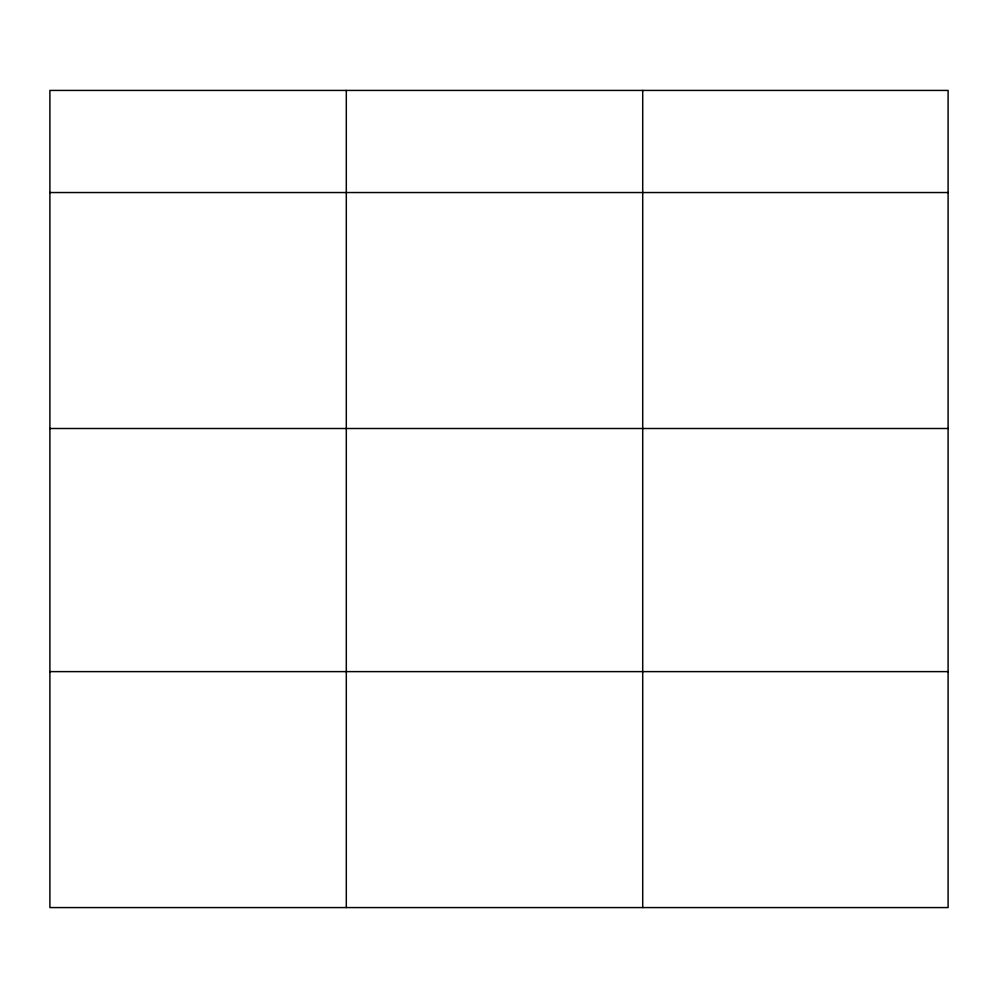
<?xml version="1.0" encoding="UTF-8"?>
<svg xmlns="http://www.w3.org/2000/svg" width="998" height="998" viewBox="0 0 998 998"><rect width="100%" height="100%" fill="white"/><g stroke="black" fill="none" stroke-linecap="round" stroke-linejoin="round"><path stroke-width="1.5" d="M948.1 428.504L948.1 90.431L49.9 90.431L49.9 907.569L948.1 907.569L948.1 428.504L49.9 428.504M49.9 192.539L948.1 192.539M49.9 671.617L948.1 671.617M642.712 90.431L642.712 907.569M346.306 90.431L346.306 907.569"/></g></svg>
